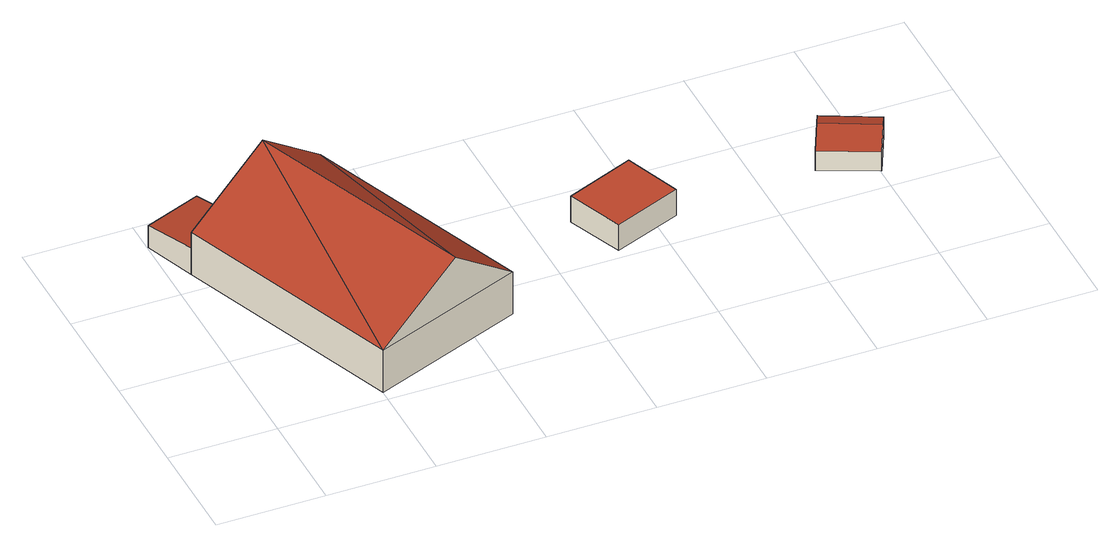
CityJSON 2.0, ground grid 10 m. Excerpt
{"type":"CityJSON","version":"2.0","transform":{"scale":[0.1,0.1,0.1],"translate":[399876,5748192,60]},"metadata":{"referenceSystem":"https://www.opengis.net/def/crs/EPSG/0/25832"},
"CityObjects":{
"building1":{"type":"Building","attributes":{"Gemeindeschluessel":"05515000","Geometrietyp2DReferenz":"3000","function":"51009_1610","roofType":"2100","measuredHeight":2.8},"geometry":[{"type":"Solid","lod":"2","boundaries":[[[[0,1,2,3]],[[4,5,1,0]],[[6,7,5,4]],[[3,2,7,6]],[[4,0,3,6]],[[1,5,7,2]]]],"semantics":{"surfaces":[{"type":"WallSurface"},{"type":"RoofSurface"},{"type":"GroundSurface"}],"values":[[0,0,0,0,1,2]]}}]},
"building2":{"type":"Building","attributes":{"Gemeindeschluessel":"05515000","Geometrietyp2DReferenz":"3000","function":"31001_2700","roofType":"3100","measuredHeight":9.55},"geometry":[{"type":"Solid","lod":"2","boundaries":[[[[8,9,10,11]],[[12,13,9,8]],[[14,5,13,12]],[[11,10,5,14]],[[8,15,12]],[[14,16,11]],[[15,8,11]],[[11,16,15]],[[12,15,16]],[[16,14,12]],[[9,13,5,10]]]],"semantics":{"surfaces":[{"type":"WallSurface"},{"type":"RoofSurface"},{"type":"GroundSurface"}],"values":[[0,0,0,0,0,0,1,1,1,1,2]]}}]},
"building3":{"type":"Building","attributes":{"Gemeindeschluessel":"05515000","Geometrietyp2DReferenz":"3000","function":"51009_1610","roofType":"1000","measuredHeight":2.66},"geometry":[{"type":"Solid","lod":"2","boundaries":[[[[17,18,19,20]],[[21,22,18,17]],[[23,24,22,21]],[[20,19,24,23]],[[21,17,20,23]],[[18,22,24,19]]]],"semantics":{"surfaces":[{"type":"WallSurface"},{"type":"RoofSurface"},{"type":"GroundSurface"}],"values":[[0,0,0,0,1,2]]}}]},
"building4":{"type":"Building","attributes":{"Gemeindeschluessel":"05515000","Geometrietyp2DReferenz":"3000","function":"31001_1310","roofType":"3100","measuredHeight":2.57},"geometry":[{"type":"Solid","lod":"2","boundaries":[[[[25,26,27,28]],[[29,30,26,25]],[[31,32,30,29]],[[28,27,32,31]],[[25,33,29]],[[31,34,28]],[[28,34,33,25]],[[29,33,34,31]],[[26,30,32,27]]]],"semantics":{"surfaces":[{"type":"WallSurface"},{"type":"RoofSurface"},{"type":"GroundSurface"}],"values":[[0,0,0,0,0,0,1,1,2]]}}]}
},
"vertices":[
[73,243,32],[73,243,4],[54,291,4],[54,291,27],[19,222,32],[19,222,4],[1,270,27],[1,270,4],
[242,65,48],[242,65,4],[160,277,4],[160,277,48],[100,10,48],[100,10,4],[19,222,48],[179,40,100],[97,252,100],
[400,186,32],[400,186,5],[336,160,5],[336,160,32],[420,133,32],[420,133,5],[357,108,32],[357,108,5],
[621,162,26],[621,162,6],[571,186,6],[571,186,26],[600,119,26],[600,119,6],[550,142,26],[550,142,6],[614,147,31],[564,171,31]
]}
